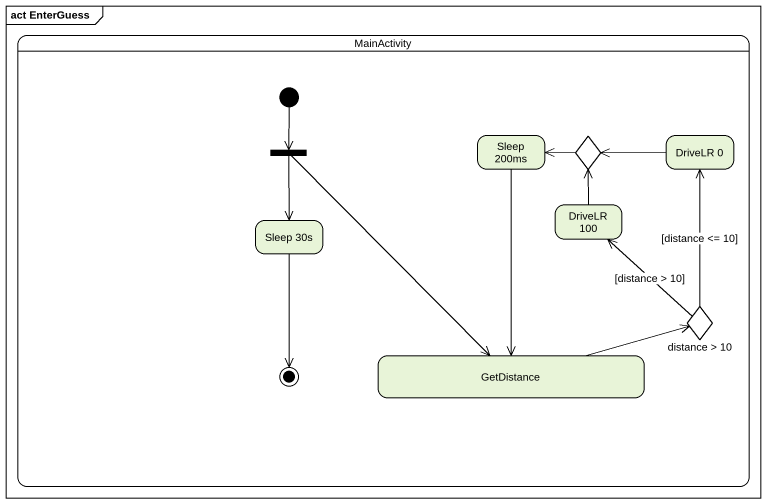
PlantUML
@startuml
mainframe act EnterGuess
hide empty description
state MainActivity {
  state fork1 <<fork>>
  state "Sleep 200ms" as Sleep_200ms
  state choice1 <<choice>>
  state "DriveLR 0" as DriveLR_0
  state "Sleep 30s" as Sleep_30s
  state "DriveLR 100" as DriveLR_100
  state "distance > 10" as distance_10 <<choice>>
  state GetDistance
  [*] --> fork1
  Sleep_30s --> [*]
}
fork1 --> Sleep_30s
fork1 --> GetDistance
Sleep_200ms --> GetDistance
choice1 -left-> Sleep_200ms
DriveLR_0 -left-> choice1
DriveLR_100 -up-> choice1
distance_10 -up-> DriveLR_0 : [distance <= 10]
distance_10 -up-> DriveLR_100 : [distance > 10]
GetDistance -right-> distance_10
@enduml
